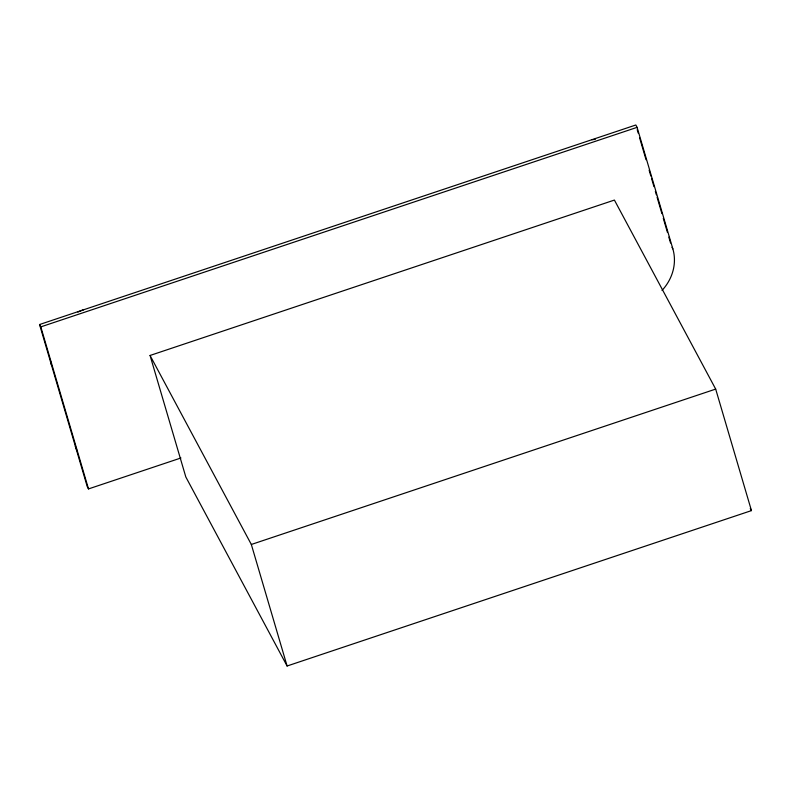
<?xml version="1.0" encoding="UTF-8"?>
<svg xmlns="http://www.w3.org/2000/svg" width="791" height="791" viewBox="0 0 791 791"><rect width="100%" height="100%" fill="white"/><g stroke="black" fill="none" stroke-linecap="round" stroke-linejoin="round"><path stroke-width="1.19" d="M180.941 457.979L88.503 488.917L87.237 486.564L39.55 324.528L635.826 124.998L637.091 127.351L672.854 248.878A46.511 42.061 -28.2 0 1 662.018 290.445M39.55 324.528L40.806 326.881L637.091 127.351M150.053 355.466L614.409 200.074L715.687 389.093L751.45 510.61L287.093 666.002L185.826 476.983L150.053 355.466L251.33 544.475L287.093 666.002M251.33 544.475L715.687 389.093M672.014 247.306L672.854 248.878M750.283 508.445L751.45 510.61M637.19 129.625L638.208 133.106M639.573 137.733L646.049 159.723M649.134 170.203L650.855 176.077M651.547 178.42L653.969 186.646M655.353 191.343L656.392 194.863M657.074 197.206L661.919 213.649M663.303 218.346L667.446 232.435M668.83 237.132L670.56 243.005M40.806 326.881L88.503 488.917M591.856 139.71A62.796 56.784 -28.2 0 1 595.247 139.434M51.474 365.037A46.511 42.061 -28.2 0 1 50.466 360.726M77.884 312.079A46.511 42.061 -28.2 0 1 83.52 309.815M76.994 450.652A46.511 42.061 -28.2 0 1 75.313 446.055"/></g></svg>
